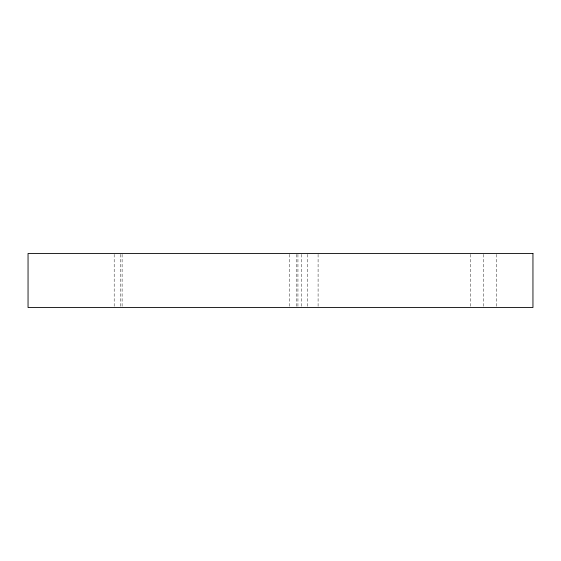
<?xml version="1.0" encoding="UTF-8"?>
<svg xmlns="http://www.w3.org/2000/svg" width="561" height="561" viewBox="0 0 561 561"><rect width="100%" height="100%" fill="white"/><g stroke="black" fill="none" stroke-linecap="round" stroke-linejoin="round"><path stroke-width="0.42" stroke-dasharray="2.81 2.1" d="M496.429 254.35L496.429 307.519M483.449 254.35L483.449 307.519M470.279 254.35L470.279 307.519M318.094 254.35L318.094 307.519M307.274 254.35L307.274 307.519M301.523 254.35L301.523 307.519M297.933 254.35L297.933 307.519M296.264 254.35L296.264 307.519M289.28 254.35L289.28 307.519M122.109 254.35L122.109 306.65M120.678 254.35L120.678 307.519M114.185 254.35L114.185 307.519"/><path stroke-width="0.84" d="M532.95 253.481L28.05 253.481L28.05 307.519L532.95 307.519L532.95 253.481"/></g></svg>
